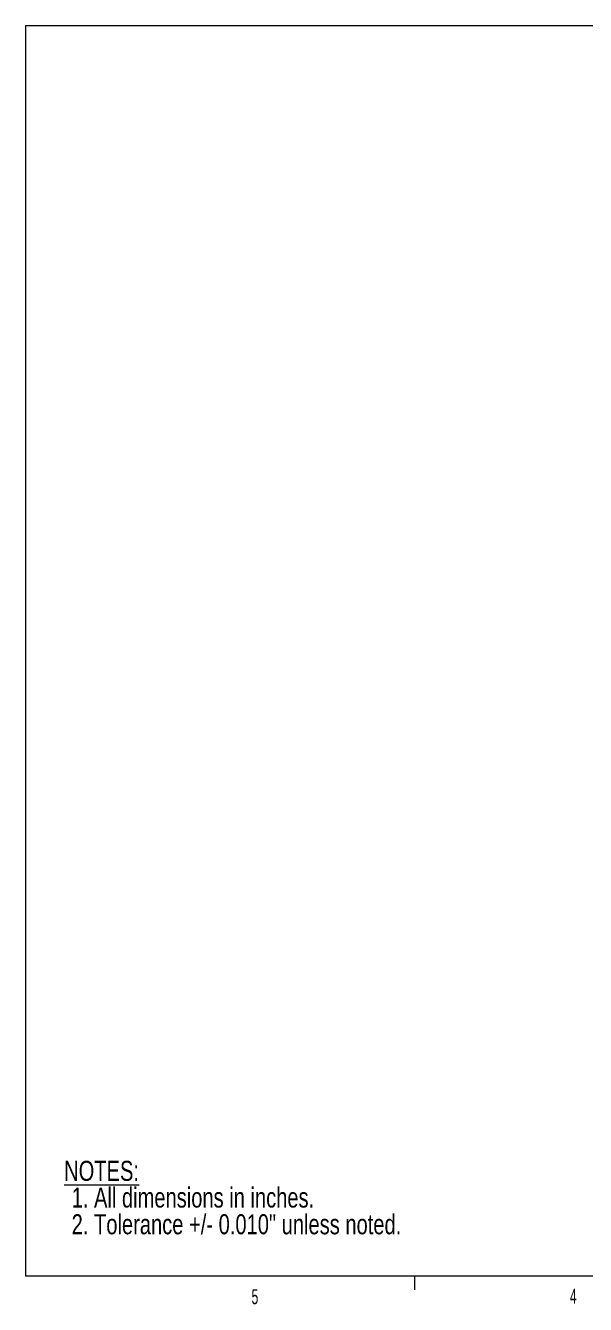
# Paper-space layout 'Sheet2' of a CAD drawing. Header units: inches. Extents: x 0.3 to 10.6, y 0.2 to 8.2.
# Drawn here: x 0.33 to 3.82, y 0.22 to 8.19 of the extents above; entities that cross this region are included whole.
import ezdxf

# ---------------------------------------------------------------- set-up
doc = ezdxf.new("R2010")
doc.units = ezdxf.units.IN
doc.header["$MEASUREMENT"] = 0
doc.styles.add('SLDTEXTSTYLE0', font='TXT', dxfattribs={"width": 0.75})
doc.styles.add('SLDTEXTSTYLE1', font='TXT', dxfattribs={"width": 0.605})

# ---------------------------------------------------------------- blocks, each defined once
blk = doc.blocks.new('SW_NOTE_4')
at = {"color": 0, "linetype": 'Continuous', "lineweight": 0, "char_height": 0.125, "attachment_point": 1, "style": 'SLDTEXTSTYLE0'}
for s, insert in [('\\LNOTES:', (0, 0.1611)), ('1. All dimensions in inches.', (0.0469, -0.0055)), ('2. Tolerance +/- 0.010" unless noted.', (0.0469, -0.1722))]:
    blk.add_mtext(s, dxfattribs=dict(at, insert=insert))

psp = doc.layouts.new('Sheet2')

# ---------------------------------------------------------------- linework, layer by layer
at = {"color": 7, "linetype": 'Continuous', "lineweight": 0}
for p, q in [((0.3299, 8.1921), (10.6299, 8.1921)), ((0.3299, 8.1921), (0.3299, 0.3921)), ((10.6299, 0.3921), (0.3299, 0.3921)), ((2.7547, 0.3921), (2.7547, 0.3073))]:
    psp.add_line(p, q, dxfattribs=at)

# ---------------------------------------------------------------- block references
psp.add_blockref('SW_NOTE_4', (0.5704, 0.9502), dxfattribs=at)

# ---------------------------------------------------------------- texts
at = {"color": 7, "linetype": 'Continuous', "lineweight": 0, "char_height": 0.0938, "attachment_point": 1, "style": 'SLDTEXTSTYLE1'}
for s, insert in [('5', (1.7388, 0.3106)), ('4', (3.7238, 0.3137))]:
    psp.add_mtext(s, dxfattribs=dict(at, insert=insert))

doc.saveas('drawing.dxf')
